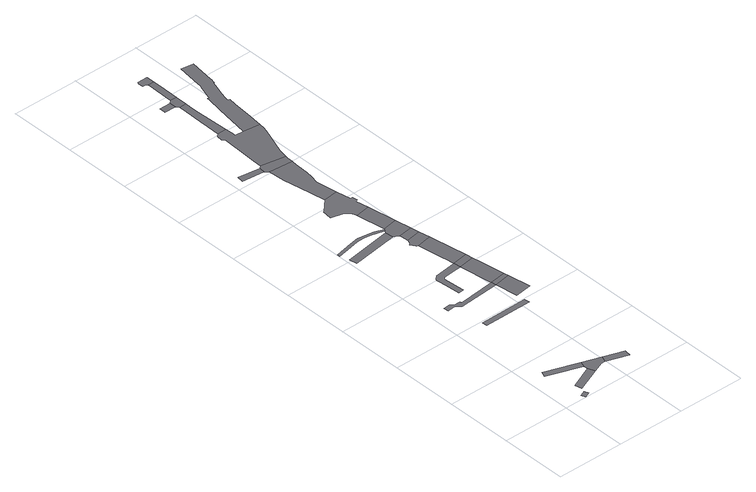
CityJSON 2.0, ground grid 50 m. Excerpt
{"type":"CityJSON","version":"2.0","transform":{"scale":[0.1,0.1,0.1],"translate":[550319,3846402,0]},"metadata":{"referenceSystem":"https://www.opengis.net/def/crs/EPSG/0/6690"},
"CityObjects":{
"road1":{"type":"Road","geometry":[{"type":"MultiSurface","lod":"1","boundaries":[[[0,1,2,3]]]}]},
"road2":{"type":"Road","attributes":{"RoadStructureAttribute.sectionType":"1"},"geometry":[{"type":"MultiSurface","lod":"1","boundaries":[[[4,5,6,7]]]}]},
"road3":{"type":"Road","attributes":{"RoadStructureAttribute.sectionType":"1"},"geometry":[{"type":"MultiSurface","lod":"1","boundaries":[[[8,9,10,11,12,13]]]}]},
"road4":{"type":"Road","geometry":[{"type":"MultiSurface","lod":"1","boundaries":[[[13,12,4,7,14,15,16]]]}]},
"road5":{"type":"Road","attributes":{"RoadStructureAttribute.sectionType":"1"},"geometry":[{"type":"MultiSurface","lod":"1","boundaries":[[[17,16,15,18,19]]]}]},
"road6":{"type":"Road","attributes":{"RoadStructureAttribute.sectionType":"1"},"geometry":[{"type":"MultiSurface","lod":"1","boundaries":[[[20,21,22,23]]]}]},
"road7":{"type":"Road","attributes":{"RoadStructureAttribute.sectionType":"1"},"geometry":[{"type":"MultiSurface","lod":"1","boundaries":[[[24,25,26,27,28,29,30,31,32,33,34,35,36,37]]]}]},
"road8":{"type":"Road","attributes":{"RoadStructureAttribute.sectionType":"1"},"geometry":[{"type":"MultiSurface","lod":"1","boundaries":[[[38,39,40,41]]]}]},
"road9":{"type":"Road","attributes":{"RoadStructureAttribute.sectionType":"1"},"geometry":[{"type":"MultiSurface","lod":"1","boundaries":[[[42,43,44,45,46,47,48,49,50,51,52,53,54,55]]]}]},
"road10":{"type":"Road","attributes":{"RoadStructureAttribute.sectionType":"1"},"geometry":[{"type":"MultiSurface","lod":"1","boundaries":[[[56,57,58,59,60,61,62,63,64,65,66,67]]]}]},
"road11":{"type":"Road","attributes":{"RoadStructureAttribute.sectionType":"1"},"geometry":[{"type":"MultiSurface","lod":"1","boundaries":[[[68,36,69,70,71]]]}]},
"road12":{"type":"Road","geometry":[{"type":"MultiSurface","lod":"1","boundaries":[[[72,37,36,68]]]}]},
"road13":{"type":"Road","attributes":{"RoadStructureAttribute.sectionType":"1"},"geometry":[{"type":"MultiSurface","lod":"1","boundaries":[[[73,74,55,75,37,72]]]}]},
"road14":{"type":"Road","geometry":[{"type":"MultiSurface","lod":"1","boundaries":[[[76,42,55,74]]]}]},
"road15":{"type":"Road","attributes":{"RoadStructureAttribute.sectionType":"1"},"geometry":[{"type":"MultiSurface","lod":"1","boundaries":[[[77,78,79,80,81,82,83,84,42,76]]]}]},
"road16":{"type":"Road","geometry":[{"type":"MultiSurface","lod":"1","boundaries":[[[85,86,87,88,89,90,91,81,80,79,78]]]}]},
"road17":{"type":"Road","attributes":{"RoadStructureAttribute.sectionType":"1"},"geometry":[{"type":"MultiSurface","lod":"1","boundaries":[[[92,93,94,86,85]]]}]},
"road18":{"type":"Road","geometry":[{"type":"MultiSurface","lod":"1","boundaries":[[[95,96,97,67,66,38,41,98,99,93,92]]]}]},
"road19":{"type":"Road","attributes":{"RoadStructureAttribute.sectionType":"1"},"geometry":[{"type":"MultiSurface","lod":"1","boundaries":[[[100,101,102,103]]]}]},
"road20":{"type":"Road","geometry":[{"type":"MultiSurface","lod":"1","boundaries":[[[104,105,106,107,108,109,110,111,112,113,114,115,116,117,118,119,120,121,122]]]}]},
"road21":{"type":"Road","attributes":{"RoadStructureAttribute.sectionType":"1"},"geometry":[{"type":"MultiSurface","lod":"1","boundaries":[[[119,118,97,96,95]]]}]},
"road22":{"type":"Road","attributes":{"RoadStructureAttribute.sectionType":"1"},"geometry":[{"type":"MultiSurface","lod":"1","boundaries":[[[123,124,125,126,127,106,105,128,129,130,131,132]]]}]},
"road23":{"type":"Road","geometry":[{"type":"MultiSurface","lod":"1","boundaries":[[[133,103,102,123,132,134,135]]]}]},
"road24":{"type":"Road","geometry":[{"type":"MultiSurface","lod":"1","boundaries":[[[136,137,138,139,140,141,142,143,144,145,146,133,135,147,148,149,150,151]]]}]},
"road25":{"type":"Road","geometry":[{"type":"MultiSurface","lod":"1","boundaries":[[[152,153,154,155,156]]]}]},
"road26":{"type":"Road","attributes":{"RoadStructureAttribute.sectionType":"1"},"geometry":[{"type":"MultiSurface","lod":"1","boundaries":[[[157,158,159,160,141,140,161,162,163]]]}]},
"road27":{"type":"Road","geometry":[{"type":"MultiSurface","lod":"1","boundaries":[[[164,156,155,157,163,165]]]}]},
"road28":{"type":"Road","attributes":{"RoadStructureAttribute.sectionType":"1"},"geometry":[{"type":"MultiSurface","lod":"1","boundaries":[[[166,164,165,167,168]]]}]},
"road29":{"type":"Road","geometry":[{"type":"MultiSurface","lod":"1","boundaries":[[[169,170,171,172,173,174,175,166,168]]]}]},
"road30":{"type":"Road","attributes":{"RoadStructureAttribute.sectionType":"1"},"geometry":[{"type":"MultiSurface","lod":"1","boundaries":[[[176,177,178,179,180,181,182,183,184,185,186,187,188,151,150,189,190,191,192,193,194,195,196,197,198,199,200,201,202,203]]]}]}
},
"vertices":[
[169,2,0],[210,20,0],[196,53,0],[154,35,0],
[367,209,0],[194,135,0],[207,81,0],[389,159,0],
[330,302,0],[133,370,0],[117,326,0],[191,300,0],[366,239,0],[382,284,0],
[468,192,0],[498,193,0],[513,238,0],
[659,188,0],[654,139,0],[662,186,0],
[554,994,0],[202,990,0],[203,950,0],[557,954,0],
[242,1228,0],[242,1233,0],[242,1243,0],[217,1241,0],[202,1240,0],[174,1262,0],[124,1257,0],[127,1220,0],[187,1225,0],[217,1198,0],[220,1195,0],[222,1196,0],[523,1223,0],[519,1257,0],
[374,2071,0],[24,2016,0],[34,1956,0],[381,2011,0],
[478,1555,0],[311,1534,0],[287,1509,0],[282,1503,0],[285,1469,0],[296,1364,0],[301,1314,0],[321,1316,0],[341,1319,0],[336,1364,0],[325,1472,0],[325,1473,0],[339,1491,0],[485,1505,0],
[330,2126,0],[263,2138,0],[208,2142,0],[138,2129,0],[5,2102,0],[7,2080,0],[91,2096,0],[183,2117,0],[245,2120,0],[288,2113,0],[386,2089,0],[394,2101,0],
[644,1241,0],[524,1219,0],[546,1056,0],[669,1072,0],
[639,1275,0],
[609,1474,0],[601,1523,0],[518,1260,0],
[593,1573,0],
[553,1833,0],[549,1855,0],[536,1853,0],[535,1853,0],[439,1837,0],[440,1835,0],[467,1637,0],[467,1634,0],
[535,1940,0],[426,1922,0],[426,1921,0],[413,1890,0],[401,1881,0],[422,1846,0],[431,1841,0],
[525,2005,0],[417,1987,0],[424,1941,0],
[506,2123,0],[420,2109,0],[397,2105,0],[393,2003,0],[395,2001,0],
[81,3100,0],[74,3053,0],[236,3032,0],[241,3075,0],
[449,2475,0],[432,2585,0],[322,2568,0],[241,2489,0],[234,2483,0],[224,2409,0],[311,2392,0],[317,2388,0],[325,2383,0],[335,2374,0],[341,2366,0],[342,2365,0],[353,2348,0],[357,2337,0],[363,2320,0],[471,2338,0],[455,2431,0],[473,2435,0],[465,2475,0],
[262,3010,0],[270,2885,0],[281,2828,0],[283,2816,0],[291,2771,0],[407,2740,0],[421,2798,0],[430,2855,0],[435,2957,0],[438,2995,0],
[261,3093,0],[442,3043,0],[445,3062,0],
[361,3430,0],[356,3430,0],[356,3436,0],[356,3446,0],[354,3511,0],[286,3510,0],[266,3493,0],[263,3452,0],[281,3429,0],[267,3238,0],[263,3158,0],[457,3132,0],[529,3334,0],[540,3375,0],[544,3410,0],[420,3426,0],
[192,3939,0],[193,3917,0],[193,3894,0],[278,3893,0],[277,3940,0],
[296,3870,0],[294,3808,0],[290,3648,0],[288,3605,0],[354,3536,0],[346,3791,0],[347,3870,0],
[300,3960,0],[349,3960,0],
[303,4168,0],[351,4113,0],[351,4168,0],
[351,4223,0],[352,4233,0],[274,4232,0],[270,4226,0],[267,4220,0],[269,4180,0],[285,4181,0],
[562,4156,0],[538,3971,0],[533,3946,0],[526,3921,0],[497,3830,0],[496,3826,0],[494,3820,0],[481,3824,0],[479,3802,0],[461,3687,0],[461,3686,0],[461,3684,0],[460,3683,0],[557,3510,0],[569,3668,0],[579,3724,0],[566,3726,0],[564,3727,0],[564,3730,0],[569,3754,0],[581,3803,0],[601,3862,0],[614,3914,0],[622,3914,0],[624,3925,0],[630,3951,0],[631,3960,0],[655,4144,0]
]}
